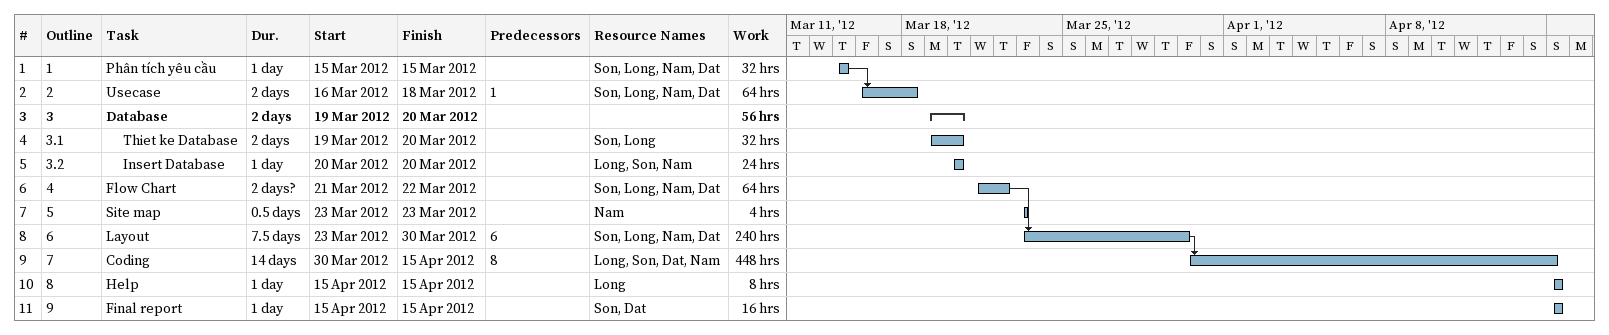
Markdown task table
| ID | WBS | Task | Duration | Start | Finish | Predecessors | Resources | Work (h) |
|---|---|---|---|---|---|---|---|---|
| 1 | 1 | Phân tích yêu cầu | 1d | 2012-03-15 | 2012-03-15 |  | Son, Long, Nam, Dat | 32 |
| 2 | 2 | Usecase | 2d | 2012-03-16 | 2012-03-18 | 1 | Son, Long, Nam, Dat | 64 |
| 3 | 3 | **Database** | 2d | 2012-03-19 | 2012-03-20 |  |  | 56 |
| 4 | 3.1 | Thiet ke Database | 2d | 2012-03-19 | 2012-03-20 |  | Son, Long | 32 |
| 5 | 3.2 | Insert Database | 1d | 2012-03-20 | 2012-03-20 |  | Long, Son, Nam | 24 |
| 6 | 4 | Flow Chart | 2d? | 2012-03-21 | 2012-03-22 |  | Son, Long, Nam, Dat | 64 |
| 7 | 5 | Site map | 0.5d | 2012-03-23 | 2012-03-23 |  | Nam | 4 |
| 8 | 6 | Layout | 7.5d | 2012-03-23 | 2012-03-30 | 6 | Son, Long, Nam, Dat | 240 |
| 9 | 7 | Coding | 14d | 2012-03-30 | 2012-04-15 | 8 | Long, Son, Dat, Nam | 448 |
| 10 | 8 | Help | 1d | 2012-04-15 | 2012-04-15 |  | Long | 8 |
| 11 | 9 | Final report | 1d | 2012-04-15 | 2012-04-15 |  | Son, Dat | 16 |
